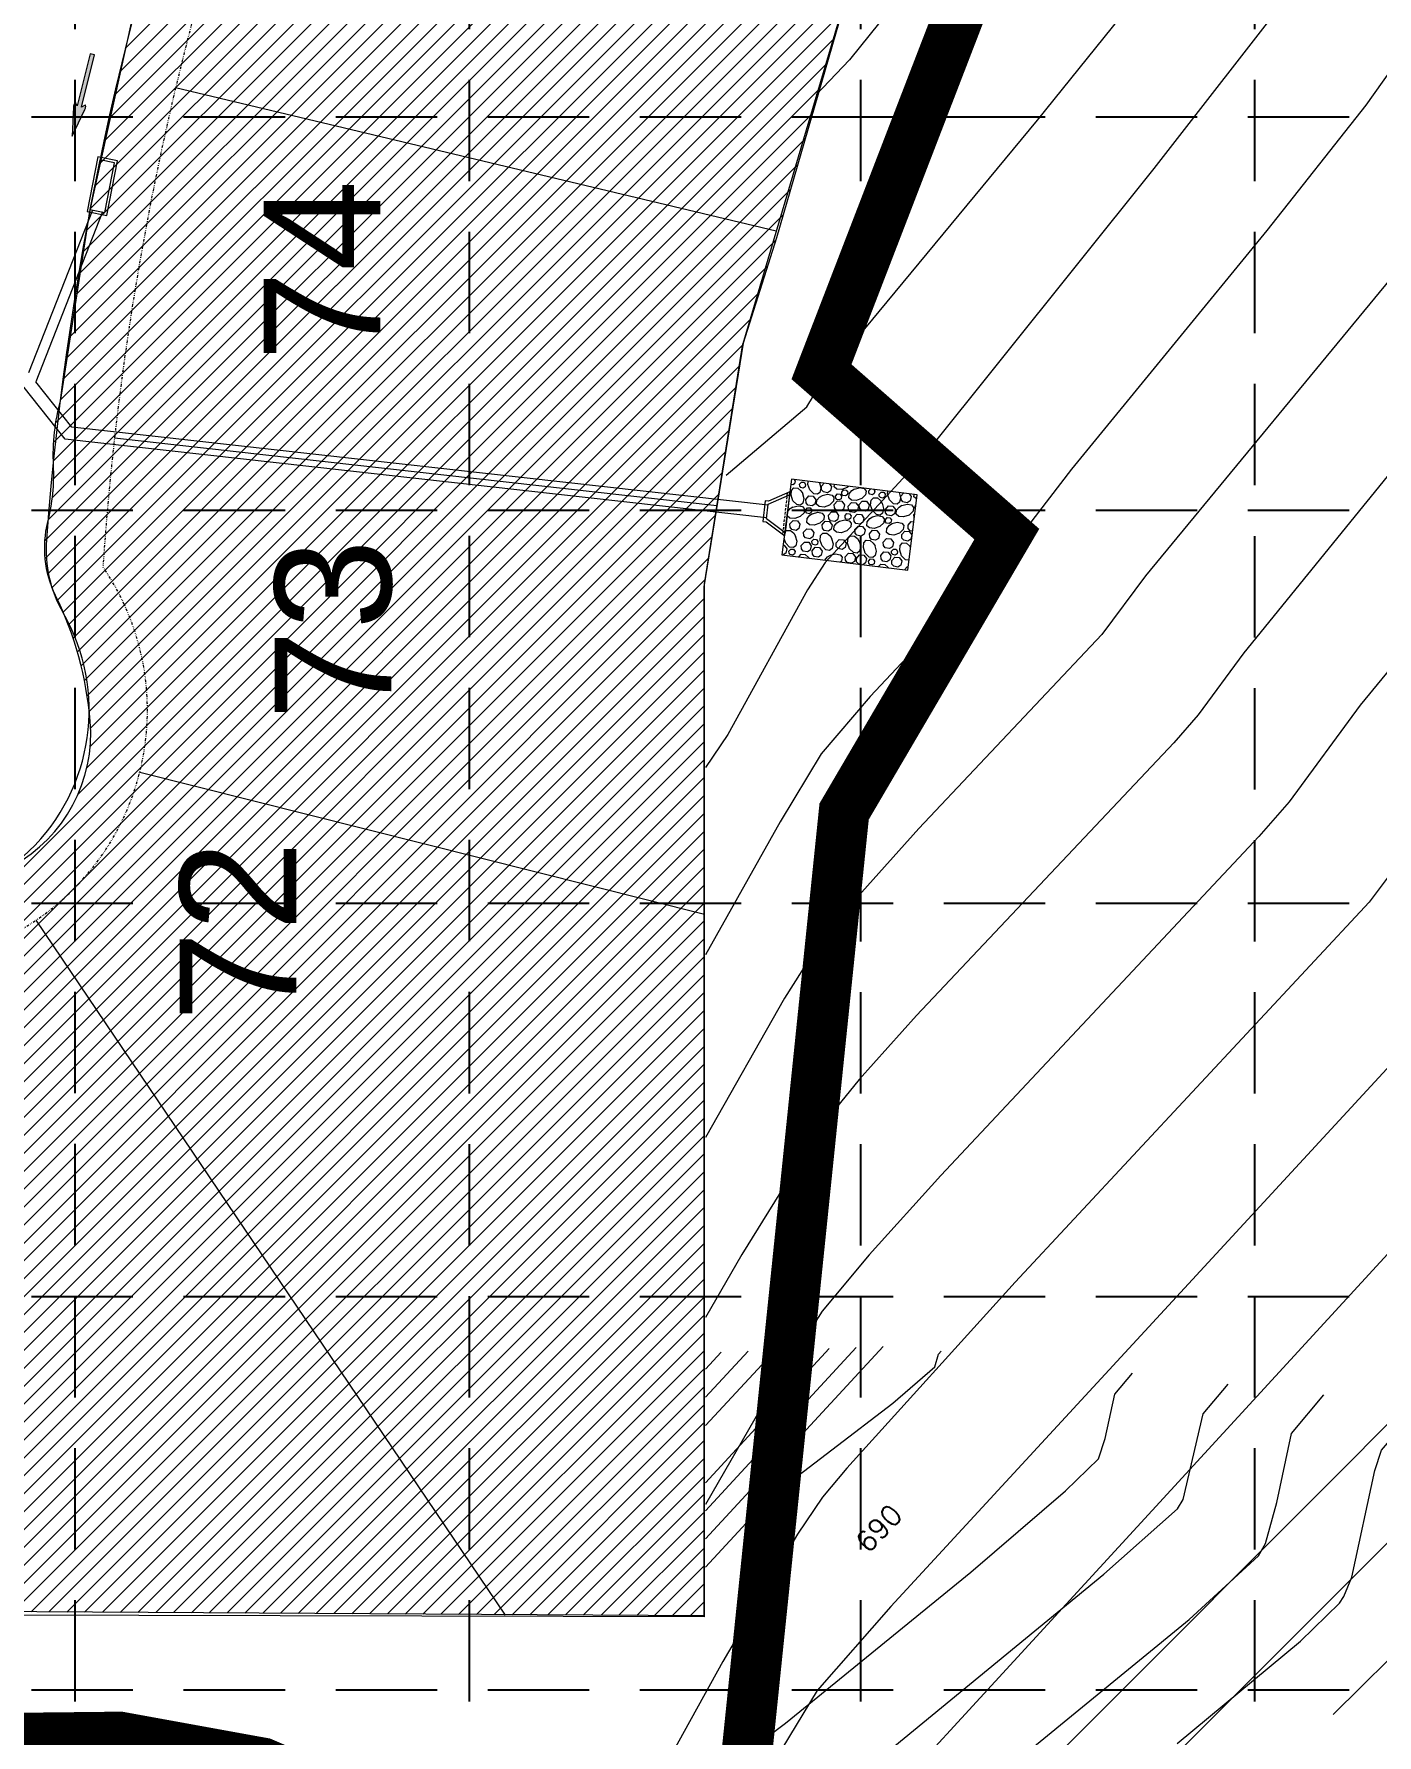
# Model space of a CAD drawing. Extents: x 218174 to 221286, y 216036 to 221010.
# Drawn here: x 218946 to 219211, y 218281.2 to 218616.8 of the extents above; entities that cross this region are included whole.
import ezdxf
from ezdxf.enums import TextEntityAlignment as Align

# ---------------------------------------------------------------- set-up
doc = ezdxf.new("R2010")
doc.units = 0
doc.header["$MEASUREMENT"] = 0
doc.linetypes.add('DASHED', pattern=[0.75, 0.5, -0.25])
doc.linetypes.add('DIVIDE', pattern=[1.25, 0.5, -0.25, 0, -0.25, 0, -0.25])
for name, color, linetype, lineweight in [('1 ARROWS', 7, 'Continuous', 0), ('1 CURB LINE', 7, 'Continuous', 0), ('1 LOT NUMBERS', 7, 'Continuous', 0), ('1 RIP RAP', 1, 'Continuous', 0), ('1 STORM PIPE', 5, 'Continuous', 0), ('1 TOPO', 42, 'Continuous', 0), ('PH.2-27', 7, 'Continuous', 0), ('PH.3-10', 7, 'Continuous', 0), ('PH.3-27', 7, 'Continuous', 0), ('PH.3-29', 7, 'Continuous', 0)]:
    doc.layers.add(name, color=color, linetype=linetype, lineweight=lineweight)
for name, color, linetype in [('1 LIMITS OF DISTURBANCE', 1, 'DASHED'), ('1 SODDED LOT', 2, 'Continuous'), ('DIRT', 33, 'Continuous'), ('GRID', 251, 'DASHED')]:
    doc.layers.add(name, color=color, linetype=linetype)
doc.styles.add('ROMANS', font='ROMANS')
doc.styles.get("Standard").update_dxf_attribs({"font": 'ARIAL.TTF'})

# ---------------------------------------------------------------- blocks, each defined once
blk = doc.blocks.new('A$C23D1348F')
at = {"layer": '1 RIP RAP', "color": 1, "linetype": 'Continuous', "lineweight": 0}
for p, q in [((6.043398831912782, 14.38309567855322), (6.497998831910081, 15.0377956785378)), ((12.56609883191413, 14.69199567852775), (13.52589883192559, 15.07889567853999)), ((15.43969883193495, 14.69279567853664), (15.71659883193206, 15.09169567853678)), ((21.87269883192494, 14.4756956785277), (22.32729883192223, 15.13039567854139)), ((24.87319883191958, 11.25119567854563), (25.02119883193518, 11.46419567853445)), ((24.89939883191255, 12.93259567854693), (25.01159883191576, 13.09419567853911))]:
    blk.add_line(p, q, dxfattribs=at)
blk.add_lwpolyline([(0.08779883192619309, -4.321453161537647e-06), (25.0873988319363, 0.1462956785399001), (24.99959883192787, 15.14599567852565), (-1.168082235381007e-06, 14.99979567853734)], close=True, dxfattribs=at)
for points in [[(0.534198831912363, 15.00289567853906), (0.8056988319149241, 14.72439567852416), (0.7570988319348544, 14.20369567853049), (0.4402988319343422, 13.93709567852784), (0.005998831911711022, 13.96629567854689)], [(2.553698831936345, 12.53259567855275), (2.958798831910826, 11.52899567852728), (2.884198831918184, 10.60409567854367), (2.469198831910035, 10.16249567855266), (1.719098831934389, 10.17209567854297), (0.8627988319203723, 10.83389567854465), (0.3419988319219556, 11.86129567853641), (0.3190988319111057, 12.83199567854172), (0.7042988319299184, 13.38099567854078), (1.477598831930663, 13.43709567852784), (2.171798831928754, 12.99799567853916), (2.579998831934063, 12.4923956785351)], [(1.730998831917532, 14.23459567854297), (2.051098831929266, 14.69529567853897), (2.566098831914132, 14.72789567854488), (2.926698831928661, 14.35839567854418), (2.877698831929592, 13.83809567854041), (2.561298831918975, 13.57149567853776), (2.052298831928056, 13.60529567854246), (1.811298831918975, 13.83589567855233), (1.731398831936531, 14.23419567852397)], [(5.604498831933597, 15.03259567855275), (5.987098831916228, 14.08469567852444), (5.912498831923585, 13.15989567854558), (5.497498831915436, 12.71819567854982), (4.747398831910687, 12.72789567854488), (3.891098831925774, 13.38969567854656), (3.370298831927357, 14.41659567854367), (3.356098831922282, 15.01939567853697)], [(7.5924988319166, 15.04419567855075), (8.035798831930151, 14.5898956785386), (7.954498831910314, 13.72219567853608), (7.426698831928661, 13.27789567853324), (6.578298831911525, 13.3341956785298), (6.177298831928056, 13.71859567853971), (6.043798831931781, 14.38309567855322)], [(11.3542988319241, 15.06619567854796), (11.13309883192414, 14.78009567855042), (10.10579883190803, 14.25879567852826), (9.135098831931828, 14.23599567855126), (8.58599883192801, 14.62109567853622), (8.554898831935134, 15.0497956785257)], [(10.17419883192633, 13.77959567852668), (10.49429883190896, 14.24069567854167), (11.00929883192293, 14.27289567852858), (11.36949883191846, 13.90379567854689), (11.32089883190929, 13.38309567855322), (11.00409883190878, 13.11649567855056), (10.49509883191786, 13.15029567852616), (10.25449883192778, 13.38089567853604), (10.17459883191623, 13.77959567852668)], [(13.77279883192386, 15.08029567854828), (14.49459883192321, 15.02209567854879), (14.93659883193322, 14.60709567854065), (14.92699883191381, 13.8569956785359), (14.26519883191213, 13.00069567855098), (13.23779883192037, 12.47989567855257), (12.26709883191506, 12.45699567854172), (11.718098831916, 12.84219567853143), (11.66199883192894, 13.61549567853217), (12.10109883191762, 14.30969567853026), (12.60669883192168, 14.71789567853557)], [(16.36349883192452, 15.09549567854265), (16.63499883192708, 14.81699567852775), (16.58649883192265, 14.29629567853408), (16.26959883191739, 14.02969567853143), (15.76059883192647, 14.06389567852602), (15.52009883191204, 14.2944956785359), (15.44009883192484, 14.69279567853664)], [(18.38309883192414, 12.62519567852723), (18.78809883192298, 11.62159567853087), (18.71359883193509, 10.69669567854726), (18.29849883192219, 10.25509567852714), (17.54849883192219, 10.26469567854656), (16.69219883193728, 10.92649567854824), (16.17139883190976, 11.95389567853999), (16.14849883192801, 12.9245956785453), (16.53369883191772, 13.47359567854437), (17.30699883191846, 13.52969567853143), (18.0010988319118, 13.09059567854274), (18.40929883191711, 12.58499567853869)], [(17.56029883192969, 14.32719567854656), (17.88039883191232, 14.78789567854255), (18.39539883192629, 14.82049567854847), (18.75599883191171, 14.45099567854777), (18.70699883191264, 13.930695678544), (18.39059883193113, 13.66409567854134), (17.88159883191111, 13.69789567854605), (17.64059883193113, 13.92849567852682), (17.56069883191958, 14.32679567852756)], [(21.4338988319214, 15.12509567855159), (21.81639883192838, 14.17729567852803), (21.74189883191139, 13.25249567854917), (21.32679883192759, 12.81089567852905), (20.57679883192759, 12.82049567854847), (19.72049883191357, 13.48229567855014), (19.19969883191516, 14.50919567854726), (19.18549883191008, 15.11199567854055)], [(23.42179883192875, 15.13679567852523), (23.8650988319132, 14.68249567854218), (23.78379883192247, 13.81479567853967), (23.25599883191171, 13.37049567853683), (22.40759883192368, 13.42679567853338), (22.00659883191111, 13.8111956785433), (21.87309883191483, 14.4756956785277)], [(25.00439883192303, 14.32949567853939), (24.96439883191488, 14.32859567852574), (24.41539883191581, 14.71379567854456), (24.38419883191818, 15.14239567852928)], [(0.01789883192395791, 11.94099567853846), (0.0641988319111988, 11.89359567852807), (0.02089883192093112, 11.43139567854814)], [(3.335098831914365, 11.40879567855154), (3.868598831933923, 12.17709567854763), (4.727098831936019, 12.23089567854186), (5.327598831936484, 11.61559567853692), (5.246198831911897, 10.74789567853441), (4.718398831930244, 10.30359567853156), (3.870098831917858, 10.35989567852812), (3.468998831929639, 10.74429567853804), (3.335898831923259, 11.40879567855154)], [(6.429798831930384, 12.60649567854125), (7.433798831916647, 13.01119567852584), (8.35829883191036, 12.93659567853319), (8.799898831930477, 12.52159567852505), (8.790298831911059, 11.7714956785494), (8.128498831909383, 10.91559567852528), (7.101498831936624, 10.39439567853697), (6.130398831912316, 10.37149567852612), (5.581798831932247, 10.75669567854493), (5.525298831926193, 11.52999567854567), (5.964798831933876, 12.22419567854377), (6.470398831908824, 12.63229567854432)], [(9.04389883193653, 11.15859567854204), (9.577398831926985, 11.92649567854824), (10.43589883192908, 11.98069567853236), (11.0362988319248, 11.36539567852742), (10.95499883193406, 10.49729567853501), (10.42719883192331, 10.05299567853217), (9.578798831935273, 10.10969567854772), (9.1777988319227, 10.49409567852854), (9.044698831916321, 11.15819567855215)], [(9.0700988319295, 12.8398956785386), (9.39019883191213, 13.30099567852449), (9.9051988319261, 13.33319567854051), (10.26529883191688, 12.9640956785297), (10.21679883191246, 12.44349567854078), (9.899898831936298, 12.17679567853338), (9.390898831916275, 12.21059567853808), (9.150398831930943, 12.44119567854796), (9.070498831919394, 12.83999567854335)], [(11.81849883191171, 11.20639567854232), (12.35199883193127, 11.97429567854851), (13.21049883193336, 12.02859567853739), (13.81089883192908, 11.41329567853245), (13.72959883190924, 10.54519567854004), (13.20169883192284, 10.1008956785372), (12.35339883191045, 10.157495678548), (11.95229883192223, 10.54199567853357), (11.81929883192061, 11.20599567855243)], [(13.90109883193509, 11.77939567854628), (14.43429883191129, 12.54769567854237), (15.29279883191339, 12.60189567852649), (15.8935988319281, 11.98629567853641), (15.81219883193262, 11.11859567853389), (15.28399883193197, 10.67429567853105), (14.43609883190948, 10.73089567854186), (14.03499883192126, 11.11539567852742), (13.90149883192498, 11.77939567854628)], [(16.80539883192978, 9.691495678533101), (17.80949883192079, 10.09619567854679), (18.73389883190976, 10.02199567854404), (19.17549883192987, 9.606995678535895), (19.16629883192945, 8.856895678531146), (18.50449883192778, 8.000695678550983), (17.47719883191166, 7.479395678528817), (16.50609883191646, 7.456995678541716), (15.95739883193164, 7.842195678531425), (15.90089883192559, 8.614995678537525), (16.34039883193327, 9.309595678525511), (16.84599883190822, 9.71779567853082)], [(19.16449883193127, 11.50139567852602), (19.69799883192172, 12.26969567855122), (20.55649883192382, 12.32349567854544), (21.15689883191953, 11.70819567854051), (21.0755988319288, 10.84049567853799), (20.54769883191329, 10.3962956785399), (19.69939883193001, 10.4524956785317), (19.29829883191269, 10.83699567854637), (19.16529883191106, 11.50139567852602)], [(22.25909883191343, 12.69909567854484), (23.26319883193355, 13.10379567852942), (24.18759883192251, 13.02919567853678), (24.62919883191353, 12.61419567852863), (24.61959883192321, 11.86409567852388), (23.95779883192154, 11.00819567852886), (22.93089883192442, 10.48699567854055), (21.95979883192922, 10.4640956785297), (21.4110988319153, 10.84929567854851), (21.35459883190924, 11.62259567854926), (21.79409883191693, 12.31679567854735), (22.29979883192573, 12.72489567854791)], [(25.02639883192023, 10.56819567852654), (25.00709883193485, 10.58669567853212), (24.87399883192847, 11.25079567852663)], [(25.01509883193648, 12.49989567854209), (24.97969883191399, 12.53379567855154), (24.89979883193155, 12.93259567854693)], [(0.9760988319176249, 9.598895678529516), (1.980098831932992, 10.00359567854321), (2.904598831926705, 9.929395678540459), (3.346198831917718, 9.51439567853231), (3.336998831917299, 8.76429567852756), (2.675198831915623, 7.908095678547397), (1.647798831923865, 7.386795678525232), (0.6766988319286611, 7.364395678538131), (0.1280988319194876, 7.749595678527839), (0.07159883191343397, 8.52239567853394), (0.5110988319211174, 9.21699567855103), (1.016698831925169, 9.625195678527234)], [(0.8333988319209311, 6.227695678535383), (1.36649883192149, 6.995595678541576), (2.224998831923585, 7.049795678525697), (2.825398831919301, 6.434495678549865), (2.744098831928568, 5.566795678547351), (2.216298831917811, 5.122095678525511), (1.368298831919674, 5.178795678541064), (0.9672988319362048, 5.563195678550983), (0.8337988319108263, 6.227295678545488)], [(3.592198831931455, 9.377395678544417), (3.912298831914086, 9.838495678530307), (4.427298831928056, 9.870695678546326), (4.787498831923585, 9.501595678535523), (4.738998831919162, 8.980895678541856), (4.4220988319139, 8.714295678539202), (3.91309883192298, 8.748095678543905), (3.672498831932899, 8.979095678543672), (3.59259883192135, 9.377395678544417)], [(4.989198831928661, 8.796395678538829), (5.992898831929779, 9.201095678523416), (6.917698831908638, 9.126895678549772), (7.359398831933504, 8.711895678541623), (7.349798831914086, 7.961795678536873), (6.68799883191241, 7.105495678551961), (5.660998831910547, 6.584295678534545), (4.689898831915343, 6.561795678542694), (4.141198831930524, 6.946995678532403), (4.08469883192447, 7.719895678543253), (4.524298831936903, 8.414495678531239), (5.029898831911851, 8.822595678531798)], [(7.174898831930477, 6.883195678528864), (7.708398831920931, 7.651495678524952), (8.566498831933131, 7.705695678538177), (9.167298831918743, 7.089995678543346), (9.08599883192801, 6.222295678540831), (8.558198831917252, 5.777995678537991), (7.70979883192922, 5.83469567852444), (7.308798831916647, 6.219095678534359), (7.175298831920372, 6.883195678528864)], [(8.174998831935227, 8.912995678547304), (8.70849883192568, 9.681395678548142), (9.566598831908777, 9.735595678532263), (10.16739883192349, 9.119895678537432), (10.08609883193276, 8.252195678534918), (9.558298831922002, 7.807895678532077), (8.709998831909616, 7.86459567854763), (8.308898831921397, 8.248995678528445), (8.175398831925122, 8.912995678547304)], [(10.45989883193397, 8.015195678541204), (11.46359883193509, 8.41989567852579), (12.38839883191395, 8.345295678533148), (12.82999883193406, 7.930295678524999), (12.82039883191464, 7.180195678549353), (12.15859883191297, 6.324295678525232), (11.13129883192596, 5.80309567853692), (10.16059883192065, 5.78019567852607), (9.611498831916833, 6.165395678544883), (9.555398831929779, 6.938695678545628), (9.994898831937462, 7.632895678543719), (10.50059883191716, 8.040995678544277)], [(11.43629883191898, 9.246895678545116), (11.75639883193071, 9.70759567854111), (12.27139883191558, 9.740195678547025), (12.6319988319301, 9.370695678546326), (12.58309883193579, 8.850395678542554), (12.26659883192042, 8.5837956785399), (11.7571988319105, 8.617595678544603), (11.51659883192042, 8.848195678525371), (11.43669883190887, 9.246495678526117)], [(13.2001988319098, 9.05879567854572), (13.73339883191511, 9.827195678546559), (14.59189883191721, 9.880995678540785), (15.19229883191292, 9.265695678535849), (15.11089883191744, 8.397995678533334), (14.58309883193579, 7.953695678530494), (13.73519883191329, 8.009995678527048), (13.33369883193518, 8.394395678536966), (13.2005988319288, 9.05879567854572)], [(13.71959883192903, 6.77139567854465), (14.25269883192959, 7.539795678545488), (15.11119883193169, 7.593595678539714), (15.71169883193215, 6.978295678534778), (15.63029883193667, 6.110595678532263), (15.10249883192591, 5.666295678529423), (14.25459883193253, 5.722595678525977), (13.8534988319152, 6.106995678535895), (13.71999883191893, 6.77139567854465)], [(16.66269883193308, 6.320295678538969), (17.19579883193364, 7.088195678545162), (18.05429883193574, 7.142395678529283), (18.65469883193146, 6.527095678524347), (18.57339883191162, 5.659395678550936), (18.04559883192996, 5.214695678529097), (17.19769883193658, 5.27139567854465), (16.79659883191925, 5.655795678525465), (16.66309883192298, 6.319895678549074)], [(19.4214988319145, 9.469995678548003), (19.74169883193099, 9.931095678533893), (20.25669883191586, 9.963295678549912), (20.61679883193574, 9.594195678539108), (20.56829883193132, 9.073595678550191), (20.25139883192605, 8.806895678542787), (19.74239883193513, 8.84069567854749), (19.5018988319207, 9.071695678547258), (19.4218988319335, 9.470095678552752)], [(20.81859883191646, 8.888995678542415), (21.82219883191283, 9.293695678527001), (22.74709883192554, 9.219495678524254), (23.18869883191655, 8.804495678545209), (23.17909883192624, 8.054395678540459), (22.51729883192456, 7.198095678526442), (21.4902988319227, 6.676895678538131), (20.5191988319275, 6.65439567854628), (19.97059883191832, 7.039595678535989), (19.91399883193662, 7.812495678546838), (20.35359883191995, 8.507095678534824), (20.859198831924, 8.915195678535383)], [(23.00419883191353, 6.97579567853245), (23.53769883193308, 7.744095678528538), (24.39579883191618, 7.798295678541763), (24.9965988319309, 7.182595678546932), (24.91529883191106, 6.314895678544417), (24.38749883192941, 5.870595678541576), (23.53909883191227, 5.927295678528026), (23.1380988319288, 6.311695678537944), (23.00459883193253, 6.97579567853245)], [(24.00429883191828, 9.00559567855089), (24.53789883191348, 9.773995678551728), (25.03089883193024, 9.805095678544603)], [(25.04189883192885, 7.923595678526908), (24.53929883192177, 7.957195678551216), (24.13819883193355, 8.34159567853203), (24.00469883193728, 9.005695678526536)], [(0.06169883190887049, 4.453995678544743), (0.3639988319191616, 4.884895678551402), (1.136898831930012, 4.940995678538457), (1.831498831917997, 4.501895678549772), (2.239698831923306, 3.996195678540971)], [(2.213398831925588, 4.036495678534266), (2.618098831910174, 3.032795678533148), (2.543898831936531, 2.107995678525185), (2.128898831928382, 1.666395678534172), (1.378798831923632, 1.675995678524487), (0.5224988319096155, 2.337795678526163), (0.06889883193071, 3.23259567853529)], [(3.737398831930477, 4.943395678536035), (4.270898831920931, 5.711795678536873), (5.128998831933131, 5.765595678531099), (5.729798831918743, 5.150295678526163), (5.648498831928009, 4.282595678552752), (5.120598831912503, 3.838295678549912), (4.27229883192922, 3.894495678541716), (3.871198831911897, 4.27939567854628), (3.737798831920372, 4.943395678536035)], [(5.594498831924284, 3.386695678549586), (5.914598831936019, 3.847695678530727), (6.429598831920885, 3.88039567854139), (6.789798831916414, 3.510895678540692), (6.741198831936345, 2.990195678547025), (6.424398831935832, 2.723495678539621), (5.915398831915809, 2.757695678534219), (5.674798831925727, 2.988295678544091), (5.594898831914179, 3.386695678549586)], [(9.385998831916368, 4.436495678528445), (9.791098831919953, 3.432795678527327), (9.71649883192731, 2.507995678548468), (9.301498831919162, 2.065895678533707), (8.551398831914412, 2.07589567854302), (7.695498831919394, 2.737295678525697), (7.174298831931083, 3.764695678546559), (7.151398831920233, 4.735795678541763), (7.536598831909942, 5.284495678526582), (8.309898831910687, 5.340595678542741), (9.004098831908777, 4.901395678549306), (9.412298831914086, 4.395795678545255)], [(10.35689883193118, 3.680895678524394), (10.88999883193173, 4.449295678525232), (11.74849883193383, 4.503095678548561), (12.34929883191944, 3.887795678543625), (12.26799883192871, 3.020095678541111), (11.7400988319132, 2.57579567853827), (10.89179883192992, 2.631995678530075), (10.4906988319126, 3.016495678544743), (10.35729883192107, 3.680895678524394)], [(14.85159883191227, 4.598395678534871), (15.25619883192121, 3.594795678538503), (15.18169883193332, 2.669895678525791), (14.76659883192042, 2.228295678534778), (14.01659883192042, 2.237895678525092), (13.1606988319254, 2.899695678526768), (12.63949883193709, 3.92709567854763), (12.61659883192624, 4.897795678552939), (13.00179883191595, 5.446795678552007), (13.77509883191669, 5.502895678539062), (14.46919883191003, 5.063795678550377), (14.87739883191534, 4.558195678546326)], [(18.04279883191339, 4.129095678537851), (18.44739883192233, 3.125395678536734), (18.37329883192433, 2.200595678528771), (17.95819883191143, 1.758995678537758), (17.20819883191143, 1.768595678528072), (16.35189883192652, 2.430395678529749), (15.8310988319281, 3.457695678545861), (15.80819883191725, 4.428395678551169), (16.19339883193607, 4.977495678525884), (16.96629883191781, 5.033595678542042), (17.66079883193015, 4.594495678524254), (18.06899883193546, 4.088795678544557)], [(19.56669883191353, 5.035995678539621), (20.10019883193308, 5.804395678540459), (20.95829883191618, 5.858195678534685), (21.5590988319309, 5.242895678529749), (21.47779883191106, 4.375195678527234), (20.94999883192941, 3.930895678524394), (20.10159883191227, 3.987095678545302), (19.7005988319288, 4.371995678549865), (19.56709883193253, 5.035995678539621)], [(21.42379883193644, 3.479295678524068), (21.74389883191907, 3.940295678534312), (22.25889883193304, 3.972995678544976), (22.61909883192857, 3.603495678544277), (22.57059883192414, 3.08279567855061), (22.25369883191888, 2.816095678543206), (21.74469883192796, 2.850295678537805), (21.50419883191353, 3.080895678547677), (21.42419883192633, 3.479295678524068)], [(25.0755988319288, 2.159195678541437), (24.38069883192657, 2.168495678546606), (23.5248988319363, 2.829895678529283), (23.00359883191413, 3.857295678550145), (22.98079883190803, 4.828395678545348), (23.36599883192685, 5.377095678530168), (24.13919883192284, 5.433195678546326), (24.83339883192093, 4.993995678523788), (25.06069883191958, 4.712495678541018)], [(0.07669883192284033, 1.895695678540505), (0.2985988319269381, 1.909695678536082), (0.899498831917299, 1.293995678541251), (0.8180988319218159, 0.426295678538736), (0.3128988319076598, 0.001295678550377488)], [(1.355598831927637, 0.8653956785274204), (1.675298831920372, 1.326095678523416), (2.190698831924237, 1.35869567852933), (2.550898831919767, 0.9891956785286311), (2.501898831920698, 0.4688956785248592), (2.185498831910081, 0.2022956785513088), (1.676498831919162, 0.2360956785269082), (1.435498831910081, 0.4666956785367802), (1.355598831927637, 0.8649956785375252)], [(3.437498831917765, 0.01959567854646593), (3.437298831937369, 0.02879567854688503), (3.822498831927078, 0.5773956785269547), (4.595798831927823, 0.6339956785377581), (5.289998831925914, 0.1943956785253249), (5.421698831924004, 0.03119567854446359)], [(3.602498831925914, 2.28619567854912), (4.135598831926472, 3.05409567852621), (4.994098831928568, 3.108295678539434), (5.594498831924284, 2.492995678534498), (5.513198831933551, 1.624995678546838), (4.985398831922794, 1.180695678543998), (4.136998831934761, 1.237295678525697), (3.735998831922188, 1.621795678540366), (3.602898831915809, 2.285795678530121)], [(5.879298831918277, 1.539895678550238), (6.412798831908731, 2.307795678527327), (7.270898831920931, 2.361995678540552), (7.871698831935646, 1.746695678535616), (7.790398831915809, 0.878695678547956), (7.262598831934156, 0.4343956785451155), (6.41419883191702, 0.490995678526815), (6.013198831933551, 0.8754956785414834), (5.879698831937276, 1.539495678531239)], [(8.628998831933131, 0.04999567853519693), (9.059298831911292, 0.7296956785430666), (9.564498831925448, 1.137795678543625)], [(9.524298831936903, 1.111995678540552), (10.52789883193327, 1.516695678525139), (11.45279883191688, 1.442095678532496), (11.894398831937, 1.027095678524347), (11.88479883191758, 0.2769956785487011), (11.72329883193015, 0.06809567855088972)], [(12.52379883191315, 1.199595678539481), (13.05689883191371, 1.967895678535569), (13.91539883191581, 2.021695678529795), (14.51579883191152, 1.406395678524859), (14.43449883192079, 0.5386956785514485), (13.90669883191003, 0.09439567854860798), (13.05879883191665, 0.1506956785451621), (12.65769883192843, 0.5350956785259768), (12.52419883193215, 1.199195678549586)], [(14.73639883191208, 1.179695678525604), (15.26949883191264, 1.947995678550797), (16.12799883191474, 2.002295678539667), (16.72879883192945, 1.386595678544836), (16.64749883190962, 0.5188956785423215), (16.14229883192456, 0.093995678529609)], [(15.85459883190924, 0.09229567853617482), (15.27129883191083, 0.1311956785502844), (14.87019883192261, 0.5156956785358489), (14.73679883193108, 1.179695678525604)], [(17.18489883191069, 0.957995678531006), (17.50459883193253, 1.418695678527001), (18.01999883193639, 1.451295678532915), (18.38019883193192, 1.081795678532217), (18.33119883193285, 0.5614956785284448), (18.01479883192223, 0.2948956785257906), (17.50579883193132, 0.3286956785304938), (17.26479883192223, 0.5592956785403658), (17.18489883191069, 0.9575956785411108)], [(19.26679883192992, 0.1121956785500515), (19.26659883192042, 0.1213956785504706), (19.65179883191013, 0.6699956785305403), (20.42509883191087, 0.7265956785413437), (21.11929883190896, 0.2869956785289105), (21.25099883193616, 0.1237956785480492)], [(19.43179883190896, 2.378795678523602), (19.96489883190952, 3.146695678529795), (20.82339883191162, 3.20089567854302), (21.42389883191208, 2.585595678538084), (21.3424988319166, 1.717595678550424), (20.81469883193495, 1.273295678547584), (19.96639883192256, 1.329895678529283), (19.56529883193434, 1.714395678543951), (19.43219883192796, 2.378395678533707)], [(21.70859883193043, 1.63249567852472), (22.24209883192088, 2.400395678530913), (23.10019883193308, 2.454595678544138), (23.70109883192345, 1.839395678543951), (23.61969883192796, 0.9712956785515416), (23.09189883191721, 0.5269956785487011), (22.24359883193392, 0.5835956785304006), (21.8424988319166, 0.968095678545069), (21.70899883192033, 1.632095678534824)], [(24.45829883191618, 0.1425956785387825), (24.88859883192345, 0.8222956785466522), (25.08249883193639, 0.9789956785389222)]]:
    blk.add_lwpolyline(points, dxfattribs=at)
blk = doc.blocks.new('A$C79D84BA1')
at = {"layer": 'PH.2-27', "linetype": 'Continuous', "lineweight": 0, "rotation": 62.82501928138935}
blk.add_blockref('A$C23D1348F', (13.34405884714215, -0.0781012149527669), dxfattribs=at)

msp = doc.modelspace()

# ---------------------------------------------------------------- hatches: boundary and pattern name
at = {"layer": '1 ARROWS', "linetype": 'Continuous', "lineweight": 0}
h = msp.add_hatch(color=256, dxfattribs=at)
edge = h.paths.add_edge_path()
edge.add_line((218956.1080319221, 218602.8252834941), (218955.3863340543, 218602.4391227015))
edge.add_line((218955.3863340543, 218602.4391227015), (218957.9251093733, 218612.7141249339))
edge.add_line((218957.9251093733, 218612.7141249339), (218957.089257425, 218612.9165292012))
edge.add_line((218957.089257425, 218612.9165292012), (218954.5514415827, 218602.6454101896))
edge.add_line((218954.5514415827, 218602.6454101896), (218954.1946088592, 218603.2856963627))
edge.add_line((218954.1946088592, 218603.2856963627), (218954.1933524426, 218603.2869094036))
edge.add_ellipse((218954.019122281, 218602.7788647686), major_axis=(0.1343391729677602, 0.5436478220026285), ratio=0.2857142856943874, start_angle=-17.18267222840533, end_angle=124.7269333319116)
edge.add_line((218953.8149334638, 218602.5007128946), (218953.8154953885, 218602.5017467837))
edge.add_line((218953.8154953885, 218602.5017467837), (218953.5434, 218596.6646))
edge.add_line((218953.5434, 218596.6646), (218956.0629207541, 218601.94232656))
edge.add_line((218956.0629207541, 218601.94232656), (218956.0634876073, 218601.9408708855))
edge.add_ellipse((218956.0161994177, 218602.2902428284), major_axis=(0.1343391729805227, 0.5436478219687594), ratio=0.2857142857004265, start_angle=234.1684722214972, end_angle=374.4967194485135)
edge.add_line((218956.1080319221, 218602.8252834941), (218956.1080319221, 218602.8252834941))
at = {"layer": '1 SODDED LOT', "linetype": 'Continuous', "lineweight": 0}
h = msp.add_hatch(dxfattribs=at)
h.set_pattern_fill('ANSI31', color=256, scale=20, style=0)
h.set_pattern_definition([(45, (0, 0), (-1.767766952966369, 1.767766952966369), [])])
edge = h.paths.add_edge_path()
edge.add_line((218792.9918153847, 218306.4195170463), (218792.5888110316, 218436.9376130824))
edge.add_arc((218809.7071111705, 218436.9904697335), 17.11838174213729, 84.14847109547941, 180.1769132087799, ccw=False)
edge.add_arc((218825.1578782486, 218587.7517125168), 134.432528940832, 264.1484710954739, 275.8515289045138)
edge.add_arc((218866.0087629731, 218189.1481921392), 266.2588251462553, 85.56204872935768, 95.85152890451491, ccw=False)
edge.add_arc((218884.598667137, 218428.6713506981), 26.01534860038777, 52.50439969126438, 85.56204872930999, ccw=False)
edge.add_arc((218914.773799782, 218468.0026023273), 23.5576882731502, 232.5043996913234, 278.95432371486)
edge.add_arc((218907.3005126679, 218515.4317646805), 71.57201386264967, 278.9543237148562, 298.8099972128906)
edge.add_arc((218927.4544929734, 218478.7869576906), 29.75067001195555, 298.8099972128783, 364.7503404419957)
edge.add_arc((218887.6386451703, 218475.4782776556), 69.70375624887551, 4.750340442012384, 26.0244827037755)
edge.add_arc((218969.4331892006, 218515.4154167659), 21.3199907265564, 165.9265098079536, 206.0244827037681, ccw=False)
edge.add_arc((218911.5841076669, 218529.9176504642), 38.31918277989546, 345.9265098079547, 362.7294290659009)
edge.add_arc((218991.0059255813, 218533.7039737903), 41.19283772741487, 164.492575404807, 182.7294290659083, ccw=False)
edge.add_line((218951.3126795228, 218544.7174245381), (218957.0250880116, 218581.7973906528))
edge.add_line((218957.0250880116, 218581.7973906528), (218965.3532897167, 218619.6507928589))
edge.add_line((218965.3532897167, 218619.6507928589), (218975.7844262755, 218655.3212290484))
edge.add_line((218975.7844262755, 218655.3212290484), (218986.910949172, 218686.1275027418))
edge.add_line((218986.910949172, 218686.1275027418), (219005.5749255331, 218729.0737087201))
edge.add_line((219005.5749255331, 218729.0737087201), (219024.2308981534, 218763.8928197773))
edge.add_line((219024.2308981534, 218763.8928197773), (219038.1181353317, 218787.6630125561))
edge.add_line((219038.1181353317, 218787.6630125561), (219056.0106151165, 218813.9596891196))
edge.add_line((219056.0106151165, 218813.9596891196), (219076.2424282412, 218840.9921079255))
edge.add_line((219076.2424282412, 218840.9921079255), (219154.9378749889, 218943.261599778))
edge.add_line((219154.9378749889, 218943.261599778), (219302.1438696769, 219136.1252177535))
edge.add_line((219302.1438696769, 219136.1252177535), (219343.0271480601, 219189.8129779124))
edge.add_arc((219358.0117187475, 219178.4022136515), 18.83461971216309, 94.05657188097922, 142.7106947803644, ccw=False)
edge.add_arc((219358.3452576294, 219173.6991223459), 23.5495233182004, 38.496627951999415, 94.05657188098678, ccw=False)
edge.add_line((219376.7761694218, 219188.357960602), (219456.7607520093, 219127.3601066703))
edge.add_line((219456.7607520093, 219127.3601066703), (219452.083984884, 219117.0520491232))
edge.add_line((219452.083984884, 219117.0520491232), (219286.1101146087, 218898.6049499989))
edge.add_line((219286.1101146087, 218898.6049499989), (219195.7687342062, 218780.8971230036))
edge.add_line((219195.7687342062, 218780.8971230036), (219157.6976288217, 218731.7207549199))
edge.add_line((219157.6976288217, 218731.7207549199), (219120.9072713568, 218661.8672320252))
edge.add_line((219120.9072713568, 218661.8672320252), (219113.0114637408, 218647.5350000087))
edge.add_line((219113.0114637408, 218647.5350000087), (219092.5094443291, 218576.6106938768))
edge.add_line((219092.5094443291, 218576.6106938768), (219085.9693636759, 218555.8647173932))
edge.add_line((219085.9693636759, 218555.8647173932), (219078.1509895835, 218507.7567122657))
edge.add_line((219078.1509895835, 218507.7567122657), (219078.1691740824, 218304.7228306319))
edge.add_line((219078.1691740824, 218304.7228306319), (218792.9918153847, 218306.4195170463))

# ---------------------------------------------------------------- linework, layer by layer
at = {"layer": '1 ARROWS', "linetype": 'Continuous', "lineweight": 0}
for p, q in [((218957.089257425, 218612.9165292012), (218954.5514415827, 218602.6454101896)), ((218955.3863340543, 218602.4391227015), (218957.9251093733, 218612.7141249339)), ((218957.9251093733, 218612.7141249339), (218957.089257425, 218612.9165292012)), ((218953.8154953885, 218602.5017467837), (218953.5434, 218596.6646)), ((218953.8149334638, 218602.5007128946), (218953.8154953885, 218602.5017467837)), ((218954.1946088592, 218603.2856963627), (218954.1933524426, 218603.2869094036)), ((218954.5514415827, 218602.6454101896), (218954.1946088592, 218603.2856963627)), ((218956.1080319221, 218602.8252834941), (218955.3863340543, 218602.4391227015)), ((218956.1080319221, 218602.8252834941), (218956.1080319221, 218602.8252834941)), ((218953.5434, 218596.6646), (218956.0629207541, 218601.94232656)), ((218956.0629207541, 218601.94232656), (218956.0634876073, 218601.9408708855))]:
    msp.add_line(p, q, dxfattribs=at)
for centre, major_axis, ratio, start_param, end_param in [((218954.019122281, 218602.7788647686), (0.1343391729677602, 0.5436478220026284), 0.2857142856943874, -0.2998942046766642, 2.176895652557319), ((218956.0161994177, 218602.2902428284), (0.1343391729805227, 0.5436478219687594), 0.2857142857004265, 4.087010844630007, 6.536200792294043)]:
    msp.add_ellipse(centre, major_axis=major_axis, ratio=ratio, start_param=start_param, end_param=end_param, dxfattribs=at)
msp.add_point((218954.1946088592, 218603.2856963627), dxfattribs=at)
at = {"layer": '1 CURB LINE', "color": 7, "linetype": 'Continuous', "lineweight": 0}
for centre, radius, start, end in [((219533.3020662483, 218472.9675787489), 613.4999999999995, 142.6208277777778, 177.3918388888889), ((219533.3020662483, 218472.9675787489), 586.4999999999995, 142.6208277777778, 175.6921611111111), ((218973.3883794249, 218515.1447444644), 25, 175.6921611111111, 209.9907111111111), ((218918.3906188263, 218483.4036617932), 38.5, 237.755, 29.99070833333334)]:
    msp.add_arc(centre, radius, start, end, dxfattribs=at)
at = {"layer": '1 LIMITS OF DISTURBANCE', "lineweight": 0, "ltscale": 50, "const_width": 10, "flags": 128}
msp.add_lwpolyline([(218444.4822009378, 220364.2087428127), (219055.857668967, 220366.6779388952), (219055.857668967, 220772.7696965267), (219285.0863828114, 220772.7696965267), (219285.0863828114, 220791.7335587853), (219318.8554241965, 220791.7335587853), (219318.8554241965, 220759.5240548454), (219391.601146207, 220758.4415755138), (220987.667060722, 220731.1144035474), (220986.7197379695, 220286.8091661247), (221023.2650102217, 220286.8091661247), (221023.2650102217, 220226.9214105199), (220988.4649376277, 220226.9214105199), (220988.4649376277, 219086.779522647), (220977.7945212361, 219041.6758504541, 0.03000122989087034), (220966.3612096216, 218975.9845275235, 0.03704064733269622), (220958.7390232219, 218777.006480876, -0.0101856939958706), (220966.039779394, 218302.6241112363), (220199.5849835647, 218302.6241112363), (219982.3855932277, 216800.0150451882), (219977.5853550621, 216762.8416492814), (218877.4706299325, 216761.9335807207), (218945.2876769361, 216986.6623163462), (218954.7725792511, 217018.0570657145), (218971.3711209517, 217065.4453673034), (218954.8033776455, 217122.225412711), (218977.97593586, 217150.6427880634), (218953.2759864516, 217263.4655617167), (219000.173787857, 217274.2659437782), (219042.0764653459, 217384.3261462432), (219013.3432068802, 217433.3747258098), (219061.2319781042, 217463.2823920406), (219069.3844603495, 217505.3066446885), (219032.4881251179, 217553.6185555894), (219010.6884965084, 217581.6761660247), (219077.041073506, 217902.0243416065), (219154.3434638442, 217909.6853876947), (219184.1853364456, 217879.8662759533), (219210.362413556, 217907.0696777637), (219196.6583446522, 217984.8573100211), (219196.266951059, 218037.7639563552), (219218.3102775017, 218088.1203908873), (219287.6021185969, 218144.4504261659), (219303.4570167389, 218163.2271045921), (219276.2187716679, 218216.9971774631), (219308.553435998, 218249.6543638936), (219362.5487625909, 218227.735489162), (219407.8256037375, 218356.005375819), (219624.5411199252, 218350.175185403), (219618.323131142, 218768.3288473151), (219580.0265123588, 218772.4883490713), (219581.6915892365, 218810.7557698603), (219618.323131142, 218809.9238764573), (219616.5590213124, 219036.7502892522), (219553.4185778775, 219045.1625951735), (219530.2670641653, 218997.8433700236), (219491.3304662735, 219015.7195186589), (219509.2202568015, 219059.8841450111), (219452.3938470384, 219092.4818319036), (219322.8841444425, 218925.1875902816), (219168.5833565106, 218724.4836401443), (219101.3963737568, 218550.1996503541), (219137.9702208544, 218518.1612799625), (219105.8653205002, 218463.431513591), (219082.6381332332, 218238.5597961059), (218854.7213917476, 217964.361363612), (218635.5148529474, 218283.5341396029), (218444.6246461794, 218285.591644741), (218423.5765368737, 220363.6489399396)], format="xyb", dxfattribs=at)
at = {"layer": '1 SODDED LOT', "linetype": 'Continuous', "lineweight": 0, "flags": 128}
msp.add_lwpolyline([(219113.0114637408, 218647.5350000087), (219092.5094443291, 218576.6106938768), (219085.9693636759, 218555.8647173932), (219078.1509895835, 218507.7567122657), (219078.1691740824, 218304.7228306319), (218792.9918153847, 218306.4195170463), (218792.5888110316, 218436.9376130824, -0.4453773962463813), (218811.4523473282, 218454.0196548058, 0.05110865342643578), (218838.863409169, 218454.0196548058, -0.04492651673044595), (218886.6117200791, 218454.608697915, -0.1452499383997468), (218900.4342230023, 218449.311930468, 0.205497543766783), (218918.4404839653, 218444.7320178079, 0.08685413501549621), (218941.7915362697, 218452.7187480152, 0.2959303755063917), (218957.1029697447, 218481.250733513, 0.0930934956723286), (218950.2749038284, 218506.0611607199, -0.1767677924632517), (218948.7531259247, 218520.5997187906, 0.07344821596151156), (218949.8598191626, 218531.7423911094, -0.07974166210294652), (218951.3126795228, 218544.7174245381), (218957.0250880116, 218581.7973906528), (218965.3532897167, 218619.6507928589)], format="xyb", dxfattribs=at)
at = {"layer": '1 STORM PIPE', "linetype": 'Continuous', "lineweight": 0}
for p, q in [((218957.5351, 218582.1164), (218944.943, 218549.988)), ((218959.5306, 218581.7273), (218946.3837, 218548.1832)), ((218952.1809, 218536.9134), (218942.2622, 218549.3392)), ((218953.4887, 218539.2824), (218946.3837, 218548.1832)), ((219090.8435, 218523.8707), (218953.4887, 218539.2824)), ((219090.5647, 218521.3863), (218952.1809, 218536.9134))]:
    msp.add_line(p, q, dxfattribs=at)
at = {"layer": '1 STORM PIPE', "linetype": 'DASHED', "lineweight": 0}
msp.add_line((219094.6352, 218526.2753), (219093.7293, 218518.2012), dxfattribs=at)
at = {"layer": '1 STORM PIPE', "linetype": 'Continuous', "lineweight": 0}
msp.add_lwpolyline([(219095.0999, 218525.9328), (219095.1643, 218526.5064), (219090.9317, 218524.6574), (219090.2692, 218524.7317), (219089.8139, 218520.6738), (219090.4764, 218520.5994), (219094.194, 218517.8586), (219094.2584, 218518.4324), (219090.5408, 218521.1732), (219090.8674, 218524.0838), (219095.0999, 218525.9328), (219094.2584, 218518.4324)], dxfattribs=at)
at = {"layer": '1 TOPO', "color": 5, "linetype": 'Continuous', "lineweight": 0}
for points in [[(219082.5795995818, 218529.7726628154), (219098.4853, 218543.2589), (219102.0314, 218549.1189), (219143.9965, 218599.8264), (219160.4803, 218620.2404), (219175.114, 218639.1748), (219185.7994, 218654.4234), (219189.0058, 218659.9761), (219190.6248, 218664.1393), (219193.6582, 218676.7679), (219196.4495, 218693.3049), (219203.7389, 218744.438), (219205.93, 218754.6799), (219211.0004, 218767.2129), (219222.6561, 218791.6176)], [(219196.0457479028, 218781.0027824114), (219189.2539, 218766.6451), (219186.9397, 218760.8749), (219184.6218, 218746.9308), (219157.5956, 218688.9024), (219143.8316, 218661.2332), (219138.1978, 218651.9463), (219126.5503, 218636.1776), (219106.9493, 218611.7412), (219100.315687809, 218604.8643330375)], [(219212.0714, 218678.7163), (219205.4493, 218657.673), (219204.6476, 218644.7342), (219203.7181, 218638.7109), (219194.8606, 218626.2226), (219166.948, 218590.2827), (219121.5307, 218533.5229), (219102.1161, 218512.578), (219098.6536, 218507.2011), (219082.9177, 218478.6393), (219078.4971370039, 218472.1282954345)], [(219215.5698, 218612.3509), (219208.7888, 218602.8026), (219189.2805, 218578.0509), (219150.7419, 218530.967), (219139.8759, 218516.8622), (219111.0109, 218486.0907), (219101.332, 218474.8039), (219093.2406, 218461.3895), (219078.4965624298, 218435.1514010664)], [(219215.7597, 218571.1045), (219165.3266, 218509.9582), (219156.7044, 218498.3252), (219120.5976, 218460.094), (219103.7217, 218441.1816), (219101.4012, 218438.1414), (219094.1207, 218426.6287), (219078.4960027657, 218399.134047644)], [(219259.5598, 218547.5014), (219207.706, 218484.4319), (219193.6913, 218465.3705), (219187.6712, 218458.4909), (219124.9438, 218391.61), (219110.8258, 218375.9603), (219101.5397, 218364.8166), (219089.4622, 218345.777), (219078.4948775588, 218326.7210143348)], [(219221.5842, 218540.0697), (219184.7054, 218494.7637), (219175.7528, 218482.5344), (219170.8937, 218476.9935), (219120.1624, 218423.2039), (219108.826, 218410.5567), (219101.4705, 218401.479), (219085.6482, 218376.0271), (219078.4954509173, 218363.6196746096)], [(219230.1644, 218473.193), (219209.4649, 218445.5287), (219139.629, 218370.5319), (219106.3963, 218333.8873), (219101.6089, 218328.1542), (219096.664, 218320.8359), (219081.9535, 218295.7217), (219064.2179, 218263.6574)], [(219227.0518, 218427.9299), (219115.058, 218306.5629), (219100.5458, 218289.9863), (219093.5698, 218278.5003)], [(219245.5842, 218411.4389), (219101.7474, 218254.8293)], [(219253.0304, 218382.5545), (219134.246, 218263.5103)], [(219263.3659, 218369.43), (219168.2991, 218274.3647)], [(219113.578, 218357.8429), (219078.4947717812, 218319.9136607908)], [(219108.2472, 218357.6594), (219078.4948574713, 218325.4282768625)], [(219102.9163, 218357.4758), (219078.4949432584, 218330.9491301434)], [(219092.2545, 218357.1087), (219078.4951191472, 218342.2685089054)], [(219078.4946846449, 218314.3059822538), (219091.4211, 218328.2802), (219115.4735, 218346.685), (219123.7883, 218353.8504), (219124.4899, 218356.3739), (219125.02, 218356.9661)], [(219086.9236, 218356.9252), (219078.4952056397, 218347.8347590388)], [(219078.4952921303, 218353.4008870983), (219081.5927, 218356.7416)], [(218984.0878856759, 218089.6062317319), (218989.3303, 218092.3862), (219028.6537, 218107.2822), (219032.6367, 218112.468), (219047.2819, 218151.2397), (219052.5495, 218193.0225), (219075.6612, 218232.3275), (219086.8747, 218250.6372), (219093.6684, 218259.8047), (219102.2518, 218267.909), (219157.1363, 218312.9243), (219171.6626, 218325.8395), (219172.7626, 218327.7064), (219176.7085, 218344.5738), (219181.6629, 218350.4633)], [(218986.0762565658, 218094.1845916468), (218988.8604, 218095.659), (219023.8673, 218108.7998), (219030.4181, 218117.3289), (219043.8555, 218153.568), (219051.2581, 218214.5873), (219053.0005, 218235.6342), (219065.3125, 218257.8822), (219071.3649, 218267.8744), (219079.8349, 218272.5947), (219094.3237, 218283.5265), (219130.8676, 218313.3637), (219149.5461, 218329.3716), (219156.0882, 218335.6984), (219157.4003, 218339.6896), (219159.2632, 218348.448), (219162.7819, 218352.6309)], [(218982.0889329505, 218085.0035064173), (218989.1258, 218088.7566), (219033.0101, 218105.2047), (219034.2463, 218106.8143), (219035.9053, 218110.3869), (219051.3329, 218151.2299), (219051.9985, 218156.6853), (219089.8213, 218219.5189), (219103.9989, 218241.5829), (219111.4967, 218251.8004), (219121.3242, 218260.9293), (219173.9354, 218303.9784), (219187.6458, 218316.5367), (219189.0347, 218318.973), (219191.2177, 218327.1073), (219194.1539, 218340.6996), (219200.5438, 218348.2956)], [(219171.5668, 218279.5456), (219195.8972, 218299.7058), (219203.629, 218307.2338), (219204.494, 218308.5112), (219206.0322, 218312.3725), (219210.5929, 218333.4007), (219211.9039, 218337.408), (219219.4248, 218346.128)], [(219252.3058, 218334.6005), (219202.3522, 218285.2192)]]:
    msp.add_lwpolyline(points, dxfattribs=at)
at = {"layer": 'DIRT', "lineweight": 0, "const_width": 10, "flags": 128}
msp.add_lwpolyline([(219000.1002873607, 218271.8499844322), (218994.9766574463, 218184.8030058292), (218933.4930188956, 218092.6356160389), (218884.8329780044, 218034.9038559517), (218831.7130224032, 218041.680862584), (218783.6266946906, 218134.8790025436), (218797.7167067969, 218179.6825946419), (218816.9303289232, 218225.7662837469), (218830.5828046559, 218265.3219309073), (218889.3538092048, 218280.005427907), (218962.9539207451, 218280.8106982198), (218991.1339250633, 218275.6902870325)], close=True, dxfattribs=at)
at = {"layer": 'GRID', "color": 253, "linetype": 'DASHED', "ltscale": 40}
for p, q in [((218954.152939818, 216427.8293484822), (218954.1703505432, 220925.2119791059)), ((219031.9594088112, 216427.8171156782), (219031.8764208107, 220925.1936826809)), ((219109.0723435777, 216427.8049919123), (219109.2272161736, 220925.1839284814)), ((219186.6870574813, 216427.7927892562), (219187.1598506157, 220925.0811151304)), ((218255.5410554017, 218600.513857263), (221204.0667783041, 218600.513857263)), ((218255.5410554017, 218522.9210750812), (221204.0667783041, 218522.9210750812)), ((218255.5410554017, 218445.3282928996), (221204.0667783041, 218445.3282928996)), ((218255.5410554017, 218367.7355107179), (221204.0667783041, 218367.7355107179)), ((218255.5410554017, 218290.1427285361), (221204.0667783041, 218290.1427285361))]:
    msp.add_line(p, q, dxfattribs=at)
at = {"layer": 'PH.3-10', "color": 7, "linetype": 'Continuous', "lineweight": 0}
for points in [[(218960.4002, 218581.0483), (218962.5052, 218591.8451), (218958.5792, 218592.6105), (218956.4742, 218581.8138)], [(218960.0051, 218581.6348), (218961.9189, 218591.45), (218958.9743, 218592.0241), (218957.0607, 218582.2089)]]:
    msp.add_lwpolyline(points, close=True, dxfattribs=at)
at = {"layer": 'PH.3-27', "color": 7, "linetype": 'DIVIDE', "lineweight": 0}
for centre, radius, start, end in [((219533.3020662483, 218472.9675787489), 625, 142.620825, 178.1316388888889), ((219533.3020662483, 218472.9675787489), 575, 142.620825, 176.1368833333333), ((218918.3906188263, 218483.4036617932), 50, 233.4778916666667, 34.47648333333338)]:
    msp.add_arc(centre, radius, start, end, dxfattribs=at)
at = {"layer": 'PH.3-29', "color": 7, "linetype": 'Continuous', "lineweight": 0}
for p, q in [((219113.0877, 218647.4522), (219085.8947, 218555.7421)), ((219092.4829, 218577.9613), (218973.949, 218606.1936)), ((219078.3011, 218508.3599), (219085.8947, 218555.7421)), ((219080.7665, 218523.7435), (218961.8877, 218537.0821)), ((219078.3064, 218304.5427), (219078.3011, 218508.3599)), ((218966.8808, 218471.2095), (219078.3028, 218443.1893)), ((218946.3752, 218441.9686), (219038.9935, 218304.8341)), ((219078.3064, 218304.5427), (218804.5309, 218305.1985))]:
    msp.add_line(p, q, dxfattribs=at)

# ---------------------------------------------------------------- block references
at = {"layer": 'PH.2-27', "linetype": 'Continuous', "lineweight": 0, "rotation": 289.7569384820267}
msp.add_blockref('A$C79D84BA1', (219089.0805076957, 218526.6989691871), dxfattribs=at)

# ---------------------------------------------------------------- texts
at = {"layer": '1 LOT NUMBERS', "color": 7, "linetype": 'Continuous', "lineweight": 0}
for s, p in [('74', (219014.348, 218552.2303)), ('74', (219014.348, 218552.2303)), ('74', (219014.348, 218552.2303)), ('74', (219014.348, 218552.2303)), ('74', (219014.348, 218552.2303)), ('74', (219014.348, 218552.2303)), ('74', (219014.348, 218552.2303)), ('74', (219014.348, 218552.2303)), ('73', (219016.4935, 218481.4452)), ('73', (219016.4935, 218481.4452)), ('73', (219016.4935, 218481.4452)), ('73', (219016.4935, 218481.4452)), ('73', (219016.4935, 218481.4452)), ('73', (219016.4935, 218481.4452)), ('73', (219016.4935, 218481.4452)), ('73', (219016.4935, 218481.4452)), ('72', (218997.7473, 218421.9369)), ('72', (218997.7473, 218421.9369)), ('72', (218997.7473, 218421.9369)), ('72', (218997.7473, 218421.9369)), ('72', (218997.7473, 218421.9369)), ('72', (218997.7473, 218421.9369)), ('72', (218997.7473, 218421.9369)), ('72', (218997.7473, 218421.9369))]:
    msp.add_text(s, height=23, rotation=90, dxfattribs=at).set_placement(p)
at = {"layer": '1 TOPO', "color": 5, "linetype": 'Continuous', "lineweight": 0, "style": 'ROMANS'}
msp.add_text('690', height=4.000000200000001, rotation=46.62241111111111, dxfattribs=at).set_placement((219112.7120581441, 218321.9835705696), align=Align.MIDDLE)

doc.saveas('drawing.dxf')
